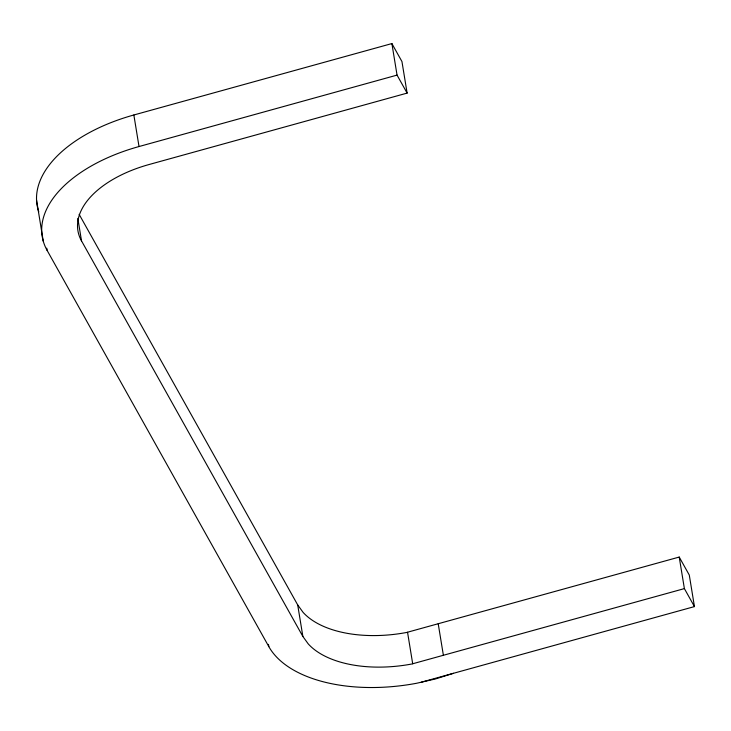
<?xml version="1.0" encoding="UTF-8"?>
<svg xmlns="http://www.w3.org/2000/svg" width="731" height="731" viewBox="0 0 731 731"><rect width="100%" height="100%" fill="white"/><g stroke="black" fill="none" stroke-linecap="round" stroke-linejoin="round"><path stroke-width="1.1" d="M453.448 673.297L435.402 678.971L416.606 683.266A136.606 74.599 -9.3 0 1 268.825 646.624L47.131 250.422L46.757 248.165M38.77 211.78A136.606 74.599 -9.3 0 1 133.855 114.986L391.889 43.568L401.949 61.55L407.121 93.102L149.078 164.521A100.43 54.843 -9.3 0 0 81.525 240.901L302.872 636.473L308.217 643.874A100.348 54.798 -9.3 0 0 411.864 663.995L684.39 588.61L694.45 606.593L421.376 682.178M47.131 250.422A136.606 74.599 -9.3 0 1 139.018 146.538L397.052 75.11L407.121 93.102M79.14 214.338L297.7 604.921L303.054 612.331A100.348 54.798 -9.3 0 0 406.701 632.452L679.218 557.059L689.287 575.05L694.45 606.593M679.218 557.059L684.39 588.61M391.889 43.568L397.052 75.11M438.216 623.771L443.388 655.314M407.542 632.26L412.704 663.803M297.7 604.921L302.872 636.473M268.46 644.376L268.825 646.624M133.855 114.986L139.018 146.538M77.833 218.368L81.525 240.901M36.55 200.066L43.275 241.248"/></g></svg>
